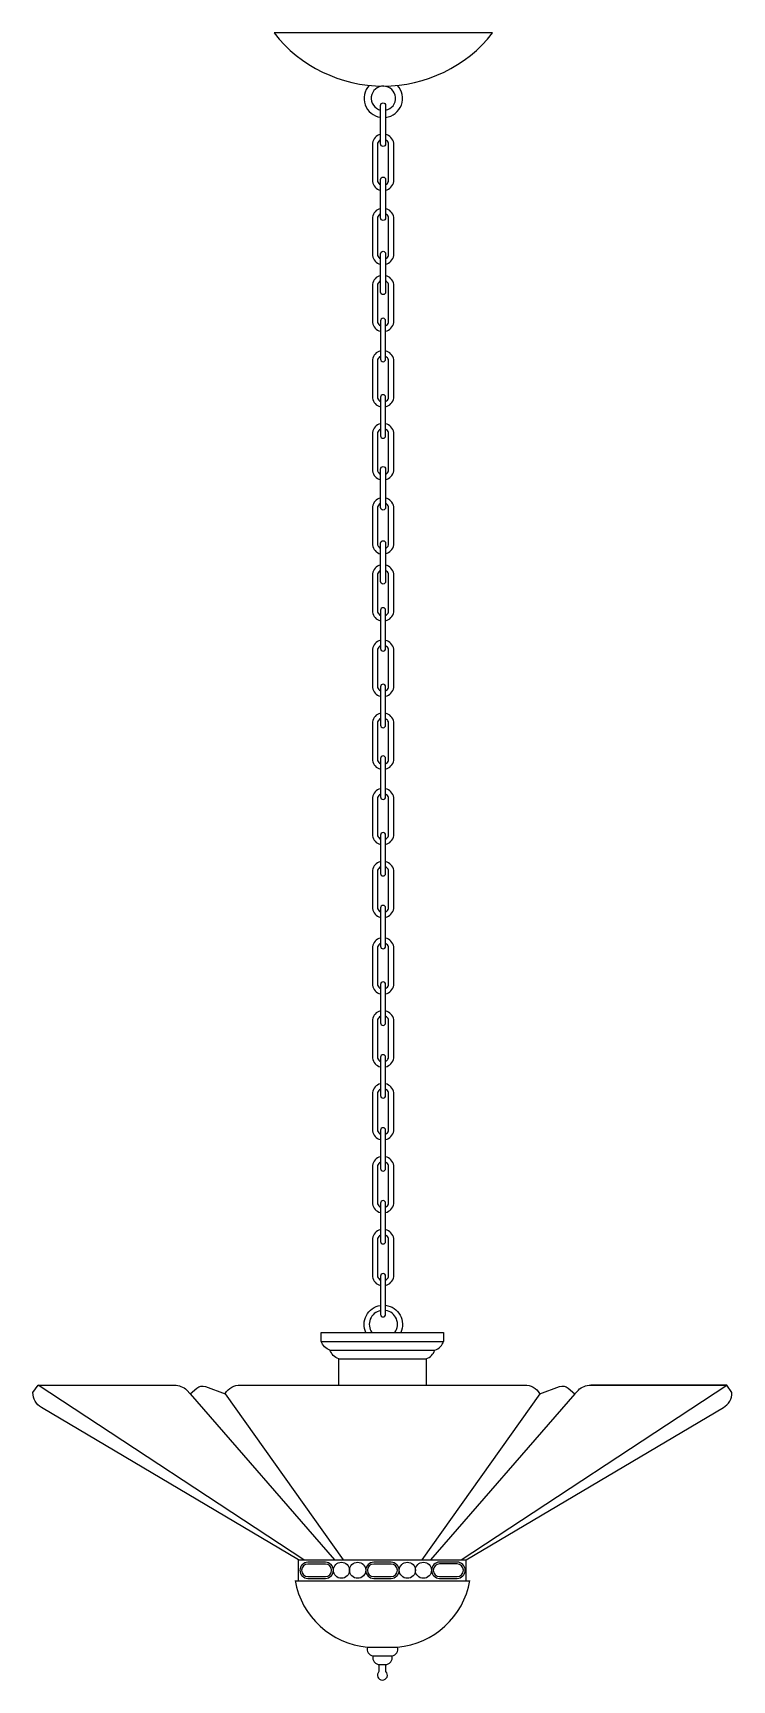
# Model space of a CAD drawing. Extents: x -53969 to -53529, y -37170 to -36133.
import ezdxf

# ---------------------------------------------------------------- set-up
doc = ezdxf.new("R2010")
doc.units = 0
doc.header["$MEASUREMENT"] = 0
for name, color, linetype in [('3', 3, 'CONTINUOUS'), ('4', 4, 'CONTINUOUS'), ('7', 7, 'CONTINUOUS')]:
    doc.layers.add(name, color=color, linetype=linetype)

msp = doc.modelspace()

# ---------------------------------------------------------------- linework, layer by layer
at = {"layer": '3'}
for points in [[(-53795.7, -37105.5), (-53784.7, -37105.5, 1), (-53784.7, -37095.4), (-53795.7, -37095.4, 1)], [(-53795.7, -37104.4), (-53784.7, -37104.4, 1), (-53784.7, -37096.5), (-53795.7, -37096.5, 1)], [(-53754.3, -37105.5), (-53743.3, -37105.5, 1), (-53743.3, -37095.4), (-53754.3, -37095.4, 1)], [(-53754.3, -37104.4), (-53743.3, -37104.4, 1), (-53743.3, -37096.5), (-53754.3, -37096.5, 1)], [(-53712.8, -37105.5), (-53701.8, -37105.5, 1), (-53701.8, -37095.3), (-53712.8, -37095.3, 1)], [(-53712.8, -37104.4), (-53701.8, -37104.4, 1), (-53701.8, -37096.4), (-53712.8, -37096.4, 1)]]:
    msp.add_lwpolyline(points, format="xyb", close=True, dxfattribs=at)
for centre in [(-53774.6, -37100.4), (-53764.4, -37100.4), (-53733.1, -37100.4), (-53723, -37100.4)]:
    msp.add_circle(centre, 5.07, dxfattribs=at)
at = {"layer": '4'}
for p, q in [((-53801.6, -37107), (-53801.6, -37093.8)), ((-53696, -37107), (-53696, -37093.8)), ((-53803.8, -37107), (-53801.6, -37107)), ((-53696, -37107), (-53693.8, -37107)), ((-53758.1, -37148.8), (-53739.4, -37148.8)), ((-53754.8, -37154.3), (-53742.7, -37154.3))]:
    msp.add_line(p, q, dxfattribs=at)
msp.add_lwpolyline([(-53679.5, -36132.7), (-53817, -36132.7, 0.486202)], format="xyb", close=True, dxfattribs=at)
for points in [[(-53776.3, -36983.8), (-53776.3, -36967.3, -0.237701), (-53781.8, -36961.8, -0.237701), (-53787.3, -36956.3), (-53787.3, -36950.8), (-53710.3, -36950.8), (-53710.3, -36956.3)], [(-53801.6, -37093.8), (-53963.4, -36998, -0.265005), (-53968.8, -36988.5), (-53965.5, -36983.8), (-53879.8, -36983.8)], [(-53879.8, -36983.8, -0.198912), (-53872, -36987), (-53869.8, -36989.3), (-53865.6, -36985.8, -0.265423), (-53860.2, -36984.8), (-53847.8, -36989.3), (-53847.7, -36989.1, -0.263447), (-53838.2, -36983.8), (-53659.3, -36983.8, -0.263447), (-53649.9, -36989.1), (-53649.8, -36989.3), (-53637.3, -36984.8, -0.265423), (-53631.9, -36985.8), (-53627.8, -36989.3), (-53625.5, -36987, -0.198912), (-53617.7, -36983.8)], [(-53696, -37093.8), (-53534.2, -36998, 0.265005), (-53528.8, -36988.5), (-53532.1, -36983.8), (-53617.7, -36983.8), (-53532.1, -36983.8)], [(-53758.1, -37148.8, 0.468), (-53754.8, -37154.3, 0.480998), (-53750.4, -37159.8), (-53747.1, -37159.8, 0.481), (-53742.7, -37154.3, 0.468), (-53739.4, -37148.8)], [(-53751, -37159.8), (-53751, -37164.2, 2.437148), (-53746.6, -37164.2), (-53746.6, -37159.8)]]:
    msp.add_lwpolyline(points, format="xyb", dxfattribs=at)
for centre, start, end in [((-53753.8, -37098.2), 189.9204, 265.1212), ((-53743.7, -37098.2), 274.8788, 350.0796)]:
    msp.add_arc(centre, 50.7, start, end, dxfattribs=at)
at = {"layer": '7'}
for p, q in [((-53787.3, -36956.3), (-53710.3, -36956.3)), ((-53781.8, -36961.8), (-53715.8, -36961.8)), ((-53776.3, -36967.3), (-53721.3, -36967.3)), ((-53721.3, -36967.3), (-53721.3, -36983.8)), ((-53798.3, -37093.8), (-53965.5, -36983.8)), ((-53699.3, -37093.8), (-53532.1, -36983.8)), ((-53869.8, -36989.3), (-53779, -37093.8)), ((-53847.8, -36989.3), (-53773.5, -37093.8)), ((-53649.8, -36989.3), (-53724, -37093.8)), ((-53627.8, -36989.3), (-53718.5, -37093.8)), ((-53801.6, -37093.8), (-53696, -37093.8)), ((-53801.6, -37107), (-53696, -37107))]:
    msp.add_line(p, q, dxfattribs=at)
for points in [[(-53750, -36178.3, -1), (-53746.8, -36178.3), (-53746.8, -36202.5, -1), (-53750, -36202.5)], [(-53750, -36225, -1), (-53746.8, -36225), (-53746.8, -36249.1, -1), (-53750, -36249.1)], [(-53750, -36271.7, -1), (-53746.8, -36271.7), (-53746.8, -36295.8, -1), (-53750, -36295.8)], [(-53750, -36338, 1), (-53746.8, -36338), (-53746.8, -36313.9, 1), (-53750, -36313.9)], [(-53750, -36386.2, 1), (-53746.8, -36386.2), (-53746.8, -36362, 1), (-53750, -36362)], [(-53750, -36407.2, -1), (-53746.8, -36407.2), (-53746.8, -36431.4, -1), (-53750, -36431.4)], [(-53750, -36453.9, -1), (-53746.8, -36453.9), (-53746.8, -36478, -1), (-53750, -36478)], [(-53750, -36520.2, 1), (-53746.8, -36520.2), (-53746.8, -36496.1, 1), (-53750, -36496.1)], [(-53750, -36568.4, 1), (-53746.8, -36568.4), (-53746.8, -36544.2, 1), (-53750, -36544.2)], [(-53750, -36613.6, 1), (-53746.8, -36613.6), (-53746.8, -36589.4, 1), (-53750, -36589.4)], [(-53750, -36661.7, 1), (-53746.8, -36661.7), (-53746.8, -36637.6, 1), (-53750, -36637.6)], [(-53750, -36707.6, 1), (-53746.8, -36707.6), (-53746.8, -36683.5, 1), (-53750, -36683.5)], [(-53750, -36755.8, 1), (-53746.8, -36755.8), (-53746.8, -36731.6, 1), (-53750, -36731.6)], [(-53750, -36777.5), (-53750, -36801.6, 1), (-53746.8, -36801.6), (-53746.8, -36777.5, 1)], [(-53746.8, -36847.5), (-53746.8, -36823.4, 1), (-53750, -36823.4), (-53750, -36847.5, 1)], [(-53750, -36869.3), (-53750, -36893.4, 1), (-53746.8, -36893.4), (-53746.8, -36869.3, 1)], [(-53746.8, -36939.3), (-53746.8, -36915.2, 1), (-53750, -36915.2), (-53750, -36939.3, 1)]]:
    msp.add_lwpolyline(points, format="xyb", close=True, dxfattribs=at)
for points in [[(-53750, -36196.5, 0.302545), (-53755.1, -36202), (-53755.1, -36226.2, 0.302545), (-53750, -36231.7)], [(-53746.8, -36231.7, 0.30144), (-53741.7, -36226.2), (-53741.7, -36202, 0.30144), (-53746.8, -36196.5)], [(-53750, -36199.9, 0.199814), (-53751.8, -36202), (-53751.8, -36226.2, 0.199814), (-53750, -36228.3)], [(-53746.8, -36228.2, 0.197687), (-53745, -36226.2), (-53745, -36202, 0.197687), (-53746.8, -36199.9)], [(-53750, -36243.2, 0.302545), (-53755.1, -36248.7), (-53755.1, -36272.8, 0.302545), (-53750, -36278.3)], [(-53750, -36246.6, 0.199814), (-53751.8, -36248.7), (-53751.8, -36272.8, 0.199814), (-53750, -36274.9)], [(-53746.8, -36278.3, 0.30144), (-53741.7, -36272.8), (-53741.7, -36248.7, 0.30144), (-53746.8, -36243.2)], [(-53746.8, -36274.9, 0.197687), (-53745, -36272.8), (-53745, -36248.7, 0.197687), (-53746.8, -36246.6)], [(-53750, -36285.4, 0.302545), (-53755.1, -36290.9), (-53755.1, -36315, 0.302545), (-53750, -36320.5)], [(-53750, -36288.8, 0.199814), (-53751.8, -36290.9), (-53751.8, -36315, 0.199814), (-53750, -36317.1)], [(-53746.8, -36320.5, 0.30144), (-53741.7, -36315), (-53741.7, -36290.9, 0.30144), (-53746.8, -36285.4)], [(-53746.8, -36317.1, 0.197687), (-53745, -36315), (-53745, -36290.9, 0.197687), (-53746.8, -36288.8)], [(-53750, -36332.8, 0.302545), (-53755.1, -36338.3), (-53755.1, -36362.5, 0.302545), (-53750, -36368)], [(-53750, -36336.3, 0.199814), (-53751.8, -36338.3), (-53751.8, -36362.5, 0.199814), (-53750, -36364.6)], [(-53746.8, -36368, 0.30144), (-53741.7, -36362.5), (-53741.7, -36338.3, 0.30144), (-53746.8, -36332.8)], [(-53746.8, -36364.6, 0.197687), (-53745, -36362.5), (-53745, -36338.3, 0.197687), (-53746.8, -36336.3)], [(-53750, -36378.7, 0.302545), (-53755.1, -36384.2), (-53755.1, -36408.4, 0.302545), (-53750, -36413.9)], [(-53750, -36382.1, 0.199814), (-53751.8, -36384.2), (-53751.8, -36408.4, 0.199814), (-53750, -36410.5)], [(-53746.8, -36413.9, 0.30144), (-53741.7, -36408.4), (-53741.7, -36384.2, 0.30144), (-53746.8, -36378.7)], [(-53746.8, -36410.5, 0.197687), (-53745, -36408.4), (-53745, -36384.2, 0.197687), (-53746.8, -36382.1)], [(-53750, -36425.4, 0.302545), (-53755.1, -36430.9), (-53755.1, -36455, 0.302545), (-53750, -36460.6)], [(-53750, -36428.8, 0.199814), (-53751.8, -36430.9), (-53751.8, -36455, 0.199814), (-53750, -36457.1)], [(-53746.8, -36460.5, 0.30144), (-53741.7, -36455), (-53741.7, -36430.9, 0.30144), (-53746.8, -36425.4)], [(-53746.8, -36457.1, 0.197687), (-53745, -36455), (-53745, -36430.9, 0.197687), (-53746.8, -36428.8)], [(-53750, -36467.6, 0.302545), (-53755.1, -36473.1), (-53755.1, -36497.2, 0.302545), (-53750, -36502.7)], [(-53750, -36471, 0.199814), (-53751.8, -36473.1), (-53751.8, -36497.2, 0.199814), (-53750, -36499.3)], [(-53746.8, -36502.7, 0.30144), (-53741.7, -36497.2), (-53741.7, -36473.1, 0.30144), (-53746.8, -36467.6)], [(-53746.8, -36499.3, 0.197687), (-53745, -36497.2), (-53745, -36473.1, 0.197687), (-53746.8, -36471)], [(-53750, -36515, 0.302545), (-53755.1, -36520.6), (-53755.1, -36544.7, 0.302545), (-53750, -36550.2)], [(-53746.8, -36550.2, 0.30144), (-53741.7, -36544.7), (-53741.7, -36520.6, 0.30144), (-53746.8, -36515.1)], [(-53750, -36518.5, 0.199814), (-53751.8, -36520.6), (-53751.8, -36544.7, 0.199814), (-53750, -36546.8)], [(-53746.8, -36546.8, 0.197687), (-53745, -36544.7), (-53745, -36520.6, 0.197687), (-53746.8, -36518.5)], [(-53750, -36560.9, 0.302545), (-53755.1, -36566.4), (-53755.1, -36590.6, 0.302545), (-53750, -36596.1)], [(-53750, -36564.3, 0.199814), (-53751.8, -36566.4), (-53751.8, -36590.6, 0.199814), (-53750, -36592.7)], [(-53746.8, -36596.1, 0.30144), (-53741.7, -36590.6), (-53741.7, -36566.4, 0.30144), (-53746.8, -36560.9)], [(-53746.8, -36592.7, 0.197687), (-53745, -36590.6), (-53745, -36566.4, 0.197687), (-53746.8, -36564.4)], [(-53750, -36608.4, 0.302545), (-53755.1, -36613.9), (-53755.1, -36638, 0.302545), (-53750, -36643.5)], [(-53746.8, -36643.5, 0.30144), (-53741.7, -36638), (-53741.7, -36613.9, 0.30144), (-53746.8, -36608.4)], [(-53750, -36611.8, 0.199814), (-53751.8, -36613.9), (-53751.8, -36638, 0.199814), (-53750, -36640.1)], [(-53746.8, -36640.1, 0.197687), (-53745, -36638), (-53745, -36613.9, 0.197687), (-53746.8, -36611.8)], [(-53750, -36654.3, 0.302545), (-53755.1, -36659.8), (-53755.1, -36683.9, 0.302545), (-53750, -36689.4)], [(-53750, -36657.7, 0.199814), (-53751.8, -36659.8), (-53751.8, -36683.9, 0.199814), (-53750, -36686)], [(-53746.8, -36689.4, 0.30144), (-53741.7, -36683.9), (-53741.7, -36659.8, 0.30144), (-53746.8, -36654.3)], [(-53746.8, -36686, 0.197687), (-53745, -36683.9), (-53745, -36659.8, 0.197687), (-53746.8, -36657.7)], [(-53750, -36702.4, 0.302545), (-53755.1, -36707.9), (-53755.1, -36732.1, 0.302545), (-53750, -36737.6)], [(-53746.8, -36737.6, 0.30144), (-53741.7, -36732.1), (-53741.7, -36707.9, 0.30144), (-53746.8, -36702.4)], [(-53750, -36705.8, 0.199814), (-53751.8, -36707.9), (-53751.8, -36732.1, 0.199814), (-53750, -36734.2)], [(-53746.8, -36734.2, 0.197687), (-53745, -36732.1), (-53745, -36707.9, 0.197687), (-53746.8, -36705.8)], [(-53750, -36748.3, 0.302545), (-53755.1, -36753.8), (-53755.1, -36778, 0.302545), (-53750, -36783.5)], [(-53750, -36751.7, 0.199814), (-53751.8, -36753.8), (-53751.8, -36778, 0.199814), (-53750, -36780.1)], [(-53746.8, -36783.5, 0.30144), (-53741.7, -36778), (-53741.7, -36753.8, 0.30144), (-53746.8, -36748.3)], [(-53746.8, -36780, 0.197687), (-53745, -36778), (-53745, -36753.8, 0.197687), (-53746.8, -36751.7)], [(-53750, -36794.2, 0.302545), (-53755.1, -36799.7), (-53755.1, -36823.8, 0.302545), (-53750, -36829.3)], [(-53750, -36797.6, 0.199814), (-53751.8, -36799.7), (-53751.8, -36823.8, 0.199814), (-53750, -36825.9)], [(-53746.8, -36829.3, 0.30144), (-53741.7, -36823.8), (-53741.7, -36799.7, 0.30144), (-53746.8, -36794.2)], [(-53746.8, -36825.9, 0.197687), (-53745, -36823.8), (-53745, -36799.7, 0.197687), (-53746.8, -36797.6)], [(-53750, -36840.1, 0.302545), (-53755.1, -36845.6), (-53755.1, -36869.7, 0.302545), (-53750, -36875.2)], [(-53750, -36843.5, 0.199814), (-53751.8, -36845.6), (-53751.8, -36869.7, 0.199814), (-53750, -36871.8)], [(-53746.8, -36875.2, 0.30144), (-53741.7, -36869.7), (-53741.7, -36845.6, 0.30144), (-53746.8, -36840.1)], [(-53746.8, -36871.8, 0.197687), (-53745, -36869.7), (-53745, -36845.6, 0.197687), (-53746.8, -36843.5)], [(-53750, -36886, 0.302545), (-53755.1, -36891.5), (-53755.1, -36915.6, 0.302545), (-53750, -36921.1)], [(-53750, -36889.4, 0.199814), (-53751.8, -36891.5), (-53751.8, -36915.6, 0.199814), (-53750, -36917.7)], [(-53746.8, -36921.1, 0.30144), (-53741.7, -36915.6), (-53741.7, -36891.5, 0.30144), (-53746.8, -36886)], [(-53746.8, -36917.7, 0.197687), (-53745, -36915.6), (-53745, -36891.5, 0.197687), (-53746.8, -36889.4)], [(-53759.2, -36950.8, -0.502182), (-53750, -36933.7)], [(-53746.8, -36933.6, -0.510878), (-53737.3, -36950.8, -0.510878)]]:
    msp.add_lwpolyline(points, format="xyb", dxfattribs=at)
for centre, radius, start, end in [((-53748.2, -36173.8), 12.1, 137.692, 261.3685), ((-53748.2, -36173.8), 7.66, 280.7138, 256.3352), ((-53748.2, -36173.8), 12.1, 276.7825, 42.308), ((-53748.2, -36945.6), 8.87, 101.5974, 215.3512), ((-53748.2, -36945.6), 8.87, 324.6488, 80.5788), ((-53724, -36959.1), 8.64, 288.2578, 341.7422), ((-53718.5, -36953.6), 8.64, 288.2578, 341.7422)]:
    msp.add_arc(centre, radius, start, end, dxfattribs=at)

doc.saveas('drawing.dxf')
